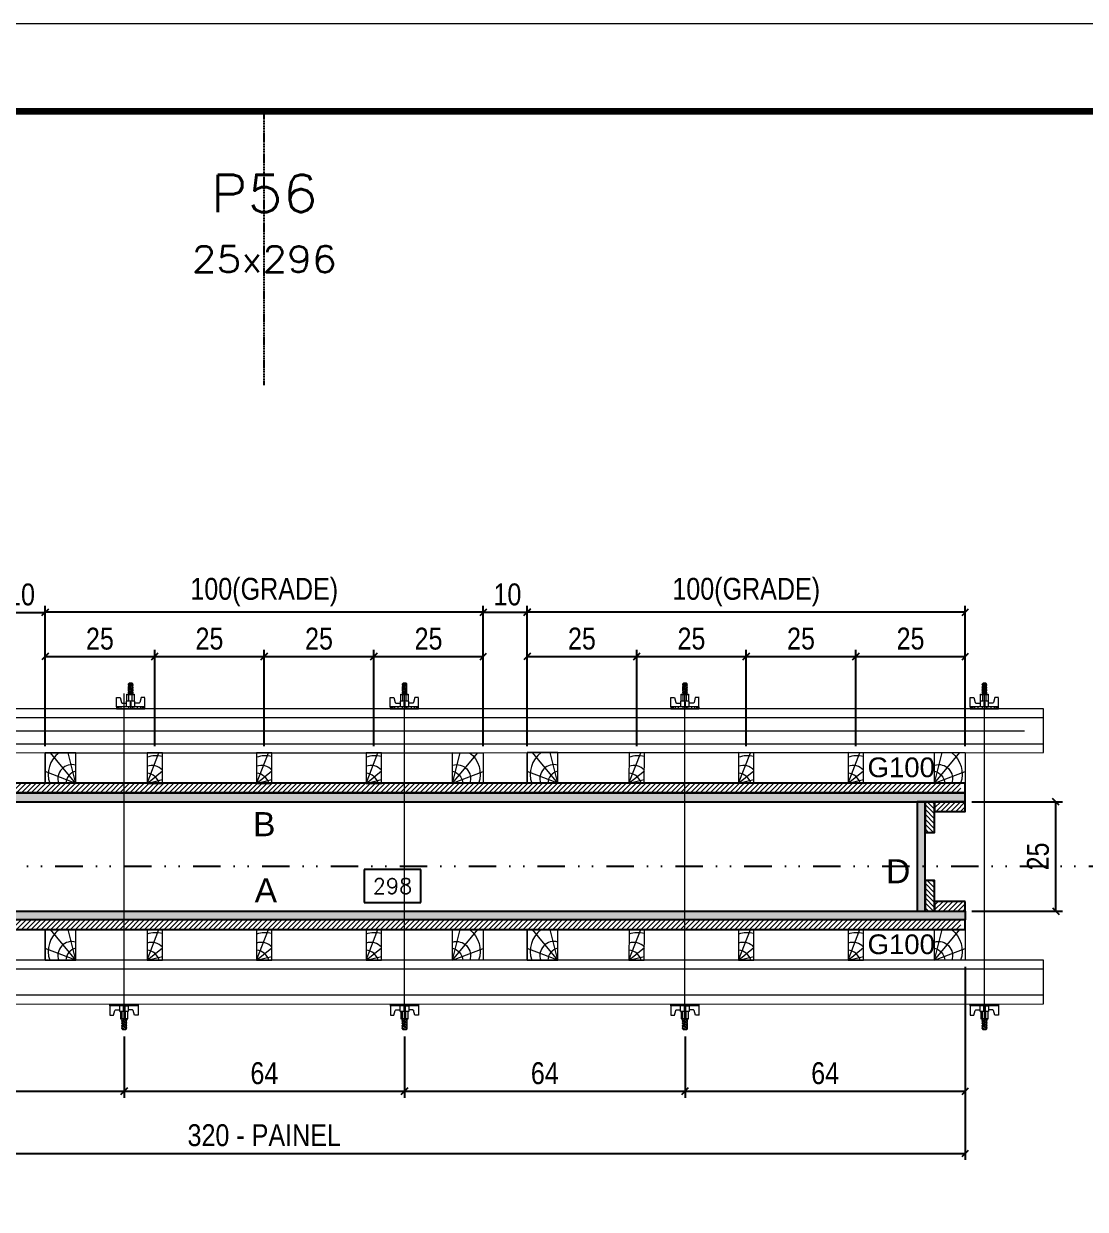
# Model space of a CAD drawing. Header units: millimetres. Extents: x 13777 to 27878, y -21631 to 6985.
# Drawn here: x 16356 to 16840, y 5295 to 5836 of the extents above; entities that cross this region are included whole.
import ezdxf
from ezdxf.enums import TextEntityAlignment as Align

# ---------------------------------------------------------------- set-up
doc = ezdxf.new("R2010")
doc.units = ezdxf.units.MM
for name, pattern in [('DASHED', [0.75, 0.5, -0.25]), ('DIVIDE2', [0.625, 0.25, -0.125, 0, -0.125, 0, -0.125]), ('HIDDEN', [0.375, 0.25, -0.125])]:
    doc.linetypes.add(name, pattern=pattern)
for name, color, linetype in [('CHAPA', 1, 'Continuous'), ('COTA', 241, 'Continuous'), ('Nível', 160, 'Continuous'), ('SARRAFO', 251, 'Continuous'), ('Texto de Titulo', 7, 'Continuous'), ('Texto Qtd Sarr', 242, 'Continuous'), ('TEXTO_GERAL', 7, 'Continuous')]:
    doc.layers.add(name, color=color, linetype=linetype)
for name, color, linetype, lineweight in [('Folhas', 255, 'Continuous', 9), ('Hachura', 251, 'Continuous', 9), ('Madeira', 126, 'Continuous', 18), ('Perfil Metálico', 224, 'Continuous', 18), ('SARRAFO DE PRESSAO', 251, 'DASHED', 9), ('Texto Seção', 7, 'Continuous', 15)]:
    doc.layers.add(name, color=color, linetype=linetype, lineweight=lineweight)
doc.styles.add('ARIAL', font='arial.ttf')
doc.styles.add('COTA TECNICA 2X', font='techl___.ttf', dxfattribs={"height": 10})
doc.styles.add('ROMANS', font='romans.shx')
doc.styles.add('SANSSERIF', font='sas_____.pfb')
doc.dimstyles.new('SECAO PILAR', dxfattribs={"dimtxt": 10, "dimasz": 3, "dimexe": 3, "dimexo": 3, "dimgap": 3, "dimtad": 1, "dimdec": 1, "dimlfac": 0.5, "dimzin": 12, "dimdsep": 46, "dimtxsty": 'COTA TECNICA 2X', "dimblk1": 'OBLIQUE', "dimblk2": 'OBLIQUE', "dimsah": 1, "dimcen": 0.9, "dimclrd": 256, "dimclre": 256, "dimclrt": 256, "dimadec": 1, "dimazin": 3, "dimtfac": 1, "dimtdec": 1, "dimtmove": 0, "dimatfit": 3, "dimfxl": 1, "dimtolj": 1, "dimtzin": 12, "dimarcsym": 0})
doc.dimstyles.new('SECÇÃO 2', dxfattribs={"dimtxt": 7, "dimasz": 6, "dimexe": 0.18, "dimexo": 2, "dimgap": -4, "dimtad": 3, "dimdec": 1, "dimlfac": 0.5, "dimzin": 12, "dimdsep": 46, "dimtxsty": 'ROMANS', "dimblk": 'ARCHTICK', "dimcen": 0.09, "dimse1": 1, "dimse2": 1, "dimsd1": 1, "dimsd2": 1, "dimclrd": 180, "dimclre": 5, "dimclrt": 1, "dimadec": 0, "dimazin": 3, "dimtfac": 1, "dimtdec": 1, "dimtofl": 0, "dimtmove": 0, "dimatfit": 3, "dimldrblk": 'ARCHTICK', "dimfxl": 1, "dimtolj": 1, "dimtzin": 0, "dimarcsym": 0})

# ---------------------------------------------------------------- blocks, each defined once
blk = doc.blocks.new('9999999999')
at = {"layer": 'Folhas'}
blk.add_lwpolyline([(98138.98, 34190.21), (99623.98, 34190.21), (99623.98, 35240.21), (98138.98, 35240.21)], close=True, dxfattribs=at)
at = {"layer": 'Folhas', "color": 30, "const_width": 3}
blk.add_lwpolyline([(98213.98, 34230.21), (99583.98, 34230.21), (99583.98, 35200.21), (98213.98, 35200.21)], close=True, dxfattribs=at)
blk = doc.blocks.new('*D34')
at = {"layer": 'COTA', "color": 180, "lineweight": -2, "transparency": 16777216}
for p, q in [((16536.94, 5449.9), (16510.94, 5449.9)), ((16510.94, 5449.9), (16510.94, 5434.9)), ((16536.94, 5434.9), (16536.94, 5449.9)), ((16510.94, 5434.9), (16536.94, 5434.9))]:
    blk.add_line(p, q, dxfattribs=at)
at = {"layer": 'Defpoints', "color": 0, "transparency": 16777216}
for p in [(16167.39, 5430.9), (16763.39, 5430.9), (16763.39, 5430.9)]:
    blk.add_point(p, dxfattribs=at)
at = {"layer": 'COTA', "color": 1, "transparency": 16777216, "insert": (16523.94, 5442.4), "char_height": 7, "attachment_point": 5, "style": 'ROMANS'}
blk.add_mtext('\\A1;298', dxfattribs=at)
blk = doc.blocks.new('_ArchTick')
at = {"color": 0, "linetype": 'ByBlock', "const_width": 0.15}
blk.add_lwpolyline([(-0.5, -0.5), (0.5, 0.5)], dxfattribs=at)
blk = doc.blocks.new('_Oblique')
at = {"color": 0, "linetype": 'ByBlock', "lineweight": -2}
blk.add_line((-0.5, -0.5), (0.5, 0.5), dxfattribs=at)
blk = doc.blocks.new('*D35')
at = {"layer": 'COTA', "lineweight": -2, "transparency": 16777216}
for p, q in [((16145.39, 5405.51), (16145.39, 5317.34)), ((16785.39, 5405.55), (16785.39, 5317.34)), ((16145.39, 5320.34), (16785.39, 5320.34))]:
    blk.add_line(p, q, dxfattribs=at)
at = {"layer": 'Defpoints', "color": 0, "transparency": 16777216}
for p in [(16145.39, 5408.51), (16785.39, 5408.55), (16785.39, 5320.34)]:
    blk.add_point(p, dxfattribs=at)
at = {"layer": 'COTA', "lineweight": -2, "transparency": 16777216, "xscale": 3, "yscale": 3, "zscale": 3, "rotation": 180}
blk.add_blockref('_Oblique', (16145.39, 5320.34), dxfattribs=at)
at = {"layer": 'COTA', "lineweight": -2, "transparency": 16777216, "xscale": 3, "yscale": 3, "zscale": 3}
blk.add_blockref('_Oblique', (16785.39, 5320.34), dxfattribs=at)
at = {"layer": 'COTA', "transparency": 16777216, "insert": (16465.39, 5328.56), "char_height": 10, "attachment_point": 5, "style": 'COTA TECNICA 2X'}
blk.add_mtext('\\A1;320 - PAINEL', dxfattribs=at)
blk = doc.blocks.new('*D37')
at = {"layer": 'COTA', "lineweight": -2, "transparency": 16777216}
for p, q in [((16785.39, 5405.5), (16785.39, 5345.76)), ((16657.46, 5373.73), (16657.46, 5345.76)), ((16657.46, 5348.76), (16785.39, 5348.76))]:
    blk.add_line(p, q, dxfattribs=at)
at = {"layer": 'Defpoints', "color": 0, "transparency": 16777216}
for p in [(16785.39, 5408.5), (16657.46, 5376.73), (16785.39, 5348.76)]:
    blk.add_point(p, dxfattribs=at)
at = {"layer": 'COTA', "lineweight": -2, "transparency": 16777216, "xscale": 3, "yscale": 3, "zscale": 3, "rotation": 180}
blk.add_blockref('_Oblique', (16657.46, 5348.76), dxfattribs=at)
at = {"layer": 'COTA', "lineweight": -2, "transparency": 16777216, "xscale": 3, "yscale": 3, "zscale": 3}
blk.add_blockref('_Oblique', (16785.39, 5348.76), dxfattribs=at)
at = {"layer": 'COTA', "transparency": 16777216, "insert": (16721.42, 5356.87), "char_height": 10, "attachment_point": 5, "style": 'COTA TECNICA 2X'}
blk.add_mtext('\\A1;64', dxfattribs=at)
blk = doc.blocks.new('titulo1')
at = {"layer": 'Defpoints', "color": 252, "linetype": 'HIDDEN', "ltscale": 2}
blk.add_line((0, 0), (0, 125), dxfattribs=at)
at = {"layer": 'Defpoints', "style": 'ROMANS', "oblique": 15}
blk.add_attdef('FOLHA', text='', height=10, dxfattribs=at).set_placement((0, 15.58), align=Align.MIDDLE_CENTER)
at = {"layer": 'Texto Qtd Sarr', "color": 3, "style": 'ROMANS', "oblique": 15}
for tag, height, p in [('TITULO', 17, (0, 71.45)), ('SEÇÃO', 12, (0, 41.55))]:
    blk.add_attdef(tag, text='', height=height, dxfattribs=at).set_placement(p, align=Align.MIDDLE_CENTER)
blk = doc.blocks.new('*D55')
at = {"layer": 'COTA', "lineweight": -2, "transparency": 16777216}
for p, q in [((16788.39, 5480.9), (16829.69, 5480.9)), ((16826.69, 5430.9), (16826.69, 5480.9)), ((16788.39, 5430.9), (16829.69, 5430.9))]:
    blk.add_line(p, q, dxfattribs=at)
at = {"layer": 'Defpoints', "color": 0, "transparency": 16777216}
for p in [(16785.39, 5480.9), (16826.69, 5480.9), (16785.39, 5430.9)]:
    blk.add_point(p, dxfattribs=at)
at = {"layer": 'COTA', "lineweight": -2, "transparency": 16777216, "xscale": 3, "yscale": 3, "zscale": 3}
for p, rotation in [((16826.69, 5480.9), 90), ((16826.69, 5430.9), 270)]:
    blk.add_blockref('_Oblique', p, dxfattribs=dict(at, rotation=rotation))
at = {"layer": 'COTA', "transparency": 16777216, "insert": (16818.58, 5455.9), "char_height": 10, "attachment_point": 5, "rotation": 90, "style": 'COTA TECNICA 2X'}
blk.add_mtext('\\A1;25', dxfattribs=at)
blk = doc.blocks.new('C')
at = {"layer": 'Hachura', "color": 0}
for p, q in [((0, 3.22), (0, -3.22)), ((0.45, 3.22), (0, 3.22)), ((0.46, 3.16), (0, 3.16)), ((0.46, 3.05), (0, 3.05)), ((0.46, 2.88), (0, 2.88)), ((0, 2.75), (0, -1.16)), ((0.45, -3.23), (0.45, 3.22)), ((0.45, 3.22), (2.58, 3.22)), ((2.58, 3.22), (2.58, 2.39)), ((0.46, 2.65), (0, 2.65)), ((0.46, 2.23), (0, 2.23)), ((0.46, 1.51), (0, 1.51)), ((0.39, 0.49), (0.17, 0.49)), ((1.74, 0.97), (0.45, 0.97)), ((1.45, 0.1), (0.45, 0.1)), ((1.35, 1.94), (1.35, 0.96)), ((2.58, 2.39), (1.47, 2.09)), ((1.74, -0.97), (1.74, 0.97)), ((1.74, 0.97), (1.74, 0.84)), ((1.74, 0.97), (1.74, 0.84)), ((1.74, 0.84), (3.35, 0.84)), ((3.35, 0.45), (1.74, 0.45)), ((3.32, 0.84), (3.32, -0.84)), ((3.35, 0.84), (3.35, -0.84)), ((3.68, 0.45), (3.35, 0.45)), ((3.84, -0.52), (3.35, 0.45)), ((3.35, 0.06), (3.67, -0.57)), ((3.68, 0.45), (4.16, -0.52)), ((3.72, 0.5), (4.25, -0.57)), ((4.37, -0.55), (3.83, 0.53)), ((4.15, 0.45), (3.93, 0.45)), ((4.42, -0.52), (3.93, 0.45)), ((4.15, 0.45), (4.26, 0.45)), ((4.26, 0.45), (4.74, -0.52)), ((4.3, 0.5), (4.83, -0.57)), ((4.95, -0.55), (4.41, 0.53)), ((4.51, 0.45), (4.84, 0.45)), ((5, -0.52), (4.51, 0.45)), ((4.84, 0.45), (5.32, -0.52)), ((4.88, 0.5), (5.41, -0.57)), ((5.53, -0.55), (4.99, 0.53)), ((5.58, -0.52), (5.09, 0.45)), ((5.42, 0.45), (5.09, 0.45)), ((5.58, -0.52), (5.09, 0.45)), ((5.42, 0.45), (5.74, -0.19)), ((5.46, 0.5), (5.74, -0.07)), ((5.74, 0.19), (5.57, 0.53)), ((5.74, 0.32), (5.68, 0.45)), ((5.68, 0.45), (5.74, 0.45)), ((5.74, 0.45), (5.9, 0.29)), ((5.74, 0.45), (5.74, -0.52)), ((5.9, -0.36), (5.9, 0.29)), ((0.45, 0), (0, 0)), ((0.46, -1.52), (0, -1.52)), ((0.46, -2.23), (0, -2.23)), ((0.46, -2.65), (0, -2.65)), ((0.08, -0.48), (0.29, -0.48)), ((0.29, -0.48), (0.4, -0.48)), ((0.45, 0), (0.45, -0.97)), ((0.45, -0.16), (1.45, -0.16)), ((0.45, -0.65), (0.45, -0.32)), ((0.45, -3.23), (0.45, -0.65)), ((0.45, -0.97), (1.74, -0.97)), ((1.35, -1.94), (1.35, -0.97)), ((2.58, -2.39), (1.47, -2.1)), ((3.35, -0.32), (1.74, -0.32)), ((3.35, -0.84), (1.74, -0.84)), ((2.58, -3.23), (2.58, -2.39)), ((3.35, -0.07), (3.58, -0.52)), ((3.35, -0.52), (3.58, -0.52)), ((3.84, -0.52), (4.16, -0.52)), ((4.42, -0.52), (4.74, -0.52)), ((4.63, -0.52), (4.74, -0.52)), ((5, -0.52), (5.32, -0.52)), ((5.58, -0.52), (5.74, -0.52)), ((5.74, -0.52), (5.9, -0.36)), ((5.74, -0.52), (5.74, -0.52)), ((0.46, -2.88), (0, -2.88)), ((0.46, -3.05), (0, -3.05)), ((0.46, -3.16), (0, -3.16)), ((0, -3.22), (2.57, -3.22))]:
    blk.add_line(p, q, dxfattribs=at)
for centre, radius, start, end in [((1.52, 1.94), 0.161, 104.7436, 180), ((1.44, -0.03), 0.129, 272.695, 87.305), ((3.81, 0.39), 0.143, 25.5688, 154.4312), ((4.39, 0.39), 0.143, 25.5688, 154.4312), ((4.97, 0.39), 0.143, 25.5688, 154.4312), ((5.55, 0.39), 0.143, 25.5688, 154.4312), ((0.17, -0.37), 0.174, 221.744, 317.8592), ((1.52, -1.94), 0.161, 180, 255.2564), ((3.71, -0.4), 0.174, 222.1408, 318.256), ((4.29, -0.4), 0.174, 222.1408, 318.256), ((4.87, -0.4), 0.174, 222.1408, 318.256), ((5.45, -0.4), 0.174, 222.1408, 318.256), ((5.61, -0.4), 0.174, 317.8592, 318.256)]:
    blk.add_arc(centre, radius, start, end, dxfattribs=at)
blk = doc.blocks.new('*D56')
at = {"layer": 'COTA', "lineweight": -2, "transparency": 16777216}
for p, q in [((16273.46, 5373.73), (16273.46, 5345.76)), ((16401.46, 5373.73), (16401.46, 5345.76)), ((16273.46, 5348.76), (16401.46, 5348.76))]:
    blk.add_line(p, q, dxfattribs=at)
at = {"layer": 'Defpoints', "color": 0, "transparency": 16777216}
for p in [(16273.46, 5376.73), (16401.46, 5376.73), (16401.46, 5348.76)]:
    blk.add_point(p, dxfattribs=at)
at = {"layer": 'COTA', "lineweight": -2, "transparency": 16777216, "xscale": 3, "yscale": 3, "zscale": 3, "rotation": 180}
blk.add_blockref('_Oblique', (16273.46, 5348.76), dxfattribs=at)
at = {"layer": 'COTA', "lineweight": -2, "transparency": 16777216, "xscale": 3, "yscale": 3, "zscale": 3}
blk.add_blockref('_Oblique', (16401.46, 5348.76), dxfattribs=at)
at = {"layer": 'COTA', "transparency": 16777216, "insert": (16337.46, 5356.87), "char_height": 10, "attachment_point": 5, "style": 'COTA TECNICA 2X'}
blk.add_mtext('\\A1;64', dxfattribs=at)
blk = doc.blocks.new('PONTALETE')
at = {"layer": 'Madeira'}
for q in [(2.71, 7), (7, 5.76), (7, 1.74)]:
    blk.add_line((0, 0), q, dxfattribs=at)
blk.add_lwpolyline([(0, 0), (7, 0), (7, 7), (0, 7)], close=True, dxfattribs=at)
for centre, radius, start, end in [((2.04, 0.06), 6.23, 37.2818, 109.0913), ((1.09, 0.9), 3.19, 343.603, 109.9847), ((-0.21, -0.78), 3.09, 14.6322, 86.0383)]:
    blk.add_arc(centre, radius, start, end, dxfattribs=at)
blk = doc.blocks.new('MEIO PONTALETE')
at = {"layer": 'Madeira'}
for q in [(2.71, 7), (3.5, 2.88), (3.5, 0.87)]:
    blk.add_line((0, 0), q, dxfattribs=at)
blk.add_lwpolyline([(0, 0), (3.5, 0), (3.5, 7), (0, 7)], close=True, dxfattribs=at)
for centre, radius, start, end in [((2.04, 0.06), 6.23, 76.4499, 109.0913), ((1.09, 0.9), 3.19, 40.9063, 109.9847), ((-0.21, -0.78), 3.09, 14.6322, 86.0383)]:
    blk.add_arc(centre, radius, start, end, dxfattribs=at)
blk = doc.blocks.new('*D43')
at = {"layer": 'COTA', "lineweight": -2, "transparency": 16777216}
for p, q in [((16345.36, 5506.2), (16345.36, 5570.37)), ((16345.36, 5567.37), (16365.39, 5567.37)), ((16365.39, 5506.3), (16365.39, 5570.37))]:
    blk.add_line(p, q, dxfattribs=at)
at = {"layer": 'Defpoints', "color": 0, "transparency": 16777216}
for p in [(16365.39, 5567.37), (16345.36, 5503.2), (16365.39, 5503.3)]:
    blk.add_point(p, dxfattribs=at)
at = {"layer": 'COTA', "lineweight": -2, "transparency": 16777216, "xscale": 3, "yscale": 3, "zscale": 3, "rotation": 180}
blk.add_blockref('_Oblique', (16345.36, 5567.37), dxfattribs=at)
at = {"layer": 'COTA', "lineweight": -2, "transparency": 16777216, "xscale": 3, "yscale": 3, "zscale": 3}
blk.add_blockref('_Oblique', (16365.39, 5567.37), dxfattribs=at)
at = {"layer": 'COTA', "transparency": 16777216, "insert": (16354.38, 5575.47), "char_height": 10, "attachment_point": 5, "style": 'COTA TECNICA 2X'}
blk.add_mtext('\\A1;10', dxfattribs=at)
blk = doc.blocks.new('*D44')
at = {"layer": 'COTA', "lineweight": -2, "transparency": 16777216}
for p, q in [((16365.39, 5506.26), (16365.39, 5550.19)), ((16415.39, 5506.25), (16415.39, 5550.19)), ((16365.39, 5547.19), (16415.39, 5547.19))]:
    blk.add_line(p, q, dxfattribs=at)
at = {"layer": 'Defpoints', "color": 0, "transparency": 16777216}
for p in [(16415.39, 5547.19), (16365.39, 5503.26), (16415.39, 5503.25)]:
    blk.add_point(p, dxfattribs=at)
at = {"layer": 'COTA', "lineweight": -2, "transparency": 16777216, "xscale": 3, "yscale": 3, "zscale": 3, "rotation": 180}
blk.add_blockref('_Oblique', (16365.39, 5547.19), dxfattribs=at)
at = {"layer": 'COTA', "lineweight": -2, "transparency": 16777216, "xscale": 3, "yscale": 3, "zscale": 3}
blk.add_blockref('_Oblique', (16415.39, 5547.19), dxfattribs=at)
at = {"layer": 'COTA', "transparency": 16777216, "insert": (16390.39, 5555.3), "char_height": 10, "attachment_point": 5, "style": 'COTA TECNICA 2X'}
blk.add_mtext('\\A1;25', dxfattribs=at)
blk = doc.blocks.new('*D45')
at = {"layer": 'COTA', "lineweight": -2, "transparency": 16777216}
for p, q in [((16365.39, 5506.26), (16365.39, 5570.38)), ((16565.38, 5567.38), (16365.39, 5567.38)), ((16565.38, 5506.24), (16565.38, 5570.38))]:
    blk.add_line(p, q, dxfattribs=at)
at = {"layer": 'Defpoints', "color": 0, "transparency": 16777216}
for p in [(16365.39, 5567.38), (16365.39, 5503.26), (16565.38, 5503.24)]:
    blk.add_point(p, dxfattribs=at)
at = {"layer": 'COTA', "lineweight": -2, "transparency": 16777216, "xscale": 3, "yscale": 3, "zscale": 3, "rotation": 180}
blk.add_blockref('_Oblique', (16365.39, 5567.38), dxfattribs=at)
at = {"layer": 'COTA', "lineweight": -2, "transparency": 16777216, "xscale": 3, "yscale": 3, "zscale": 3}
blk.add_blockref('_Oblique', (16565.38, 5567.38), dxfattribs=at)
at = {"layer": 'COTA', "transparency": 16777216, "insert": (16465.39, 5576.6), "char_height": 10, "attachment_point": 5, "style": 'COTA TECNICA 2X'}
blk.add_mtext('\\A1;100(GRADE)', dxfattribs=at)
blk = doc.blocks.new('*D46')
at = {"layer": 'COTA', "lineweight": -2, "transparency": 16777216}
for p, q in [((16415.39, 5506.25), (16415.39, 5550.19)), ((16465.39, 5506.25), (16465.39, 5550.19)), ((16415.39, 5547.19), (16465.39, 5547.19))]:
    blk.add_line(p, q, dxfattribs=at)
at = {"layer": 'Defpoints', "color": 0, "transparency": 16777216}
for p in [(16465.39, 5547.19), (16415.39, 5503.25), (16465.39, 5503.25)]:
    blk.add_point(p, dxfattribs=at)
at = {"layer": 'COTA', "lineweight": -2, "transparency": 16777216, "xscale": 3, "yscale": 3, "zscale": 3, "rotation": 180}
blk.add_blockref('_Oblique', (16415.39, 5547.19), dxfattribs=at)
at = {"layer": 'COTA', "lineweight": -2, "transparency": 16777216, "xscale": 3, "yscale": 3, "zscale": 3}
blk.add_blockref('_Oblique', (16465.39, 5547.19), dxfattribs=at)
at = {"layer": 'COTA', "transparency": 16777216, "insert": (16440.39, 5555.3), "char_height": 10, "attachment_point": 5, "style": 'COTA TECNICA 2X'}
blk.add_mtext('\\A1;25', dxfattribs=at)
blk = doc.blocks.new('*D47')
at = {"layer": 'COTA', "lineweight": -2, "transparency": 16777216}
for p, q in [((16465.39, 5506.25), (16465.39, 5550.19)), ((16515.39, 5506.25), (16515.39, 5550.19)), ((16465.39, 5547.19), (16515.39, 5547.19))]:
    blk.add_line(p, q, dxfattribs=at)
at = {"layer": 'Defpoints', "color": 0, "transparency": 16777216}
for p in [(16515.39, 5547.19), (16465.39, 5503.25), (16515.39, 5503.25)]:
    blk.add_point(p, dxfattribs=at)
at = {"layer": 'COTA', "lineweight": -2, "transparency": 16777216, "xscale": 3, "yscale": 3, "zscale": 3, "rotation": 180}
blk.add_blockref('_Oblique', (16465.39, 5547.19), dxfattribs=at)
at = {"layer": 'COTA', "lineweight": -2, "transparency": 16777216, "xscale": 3, "yscale": 3, "zscale": 3}
blk.add_blockref('_Oblique', (16515.39, 5547.19), dxfattribs=at)
at = {"layer": 'COTA', "transparency": 16777216, "insert": (16490.39, 5555.3), "char_height": 10, "attachment_point": 5, "style": 'COTA TECNICA 2X'}
blk.add_mtext('\\A1;25', dxfattribs=at)
blk = doc.blocks.new('*D48')
at = {"layer": 'COTA', "lineweight": -2, "transparency": 16777216}
for p, q in [((16515.39, 5506.25), (16515.39, 5550.19)), ((16565.38, 5506.25), (16565.38, 5550.19)), ((16515.39, 5547.19), (16565.38, 5547.19))]:
    blk.add_line(p, q, dxfattribs=at)
at = {"layer": 'Defpoints', "color": 0, "transparency": 16777216}
for p in [(16565.38, 5547.19), (16515.39, 5503.25), (16565.38, 5503.25)]:
    blk.add_point(p, dxfattribs=at)
at = {"layer": 'COTA', "lineweight": -2, "transparency": 16777216, "xscale": 3, "yscale": 3, "zscale": 3, "rotation": 180}
blk.add_blockref('_Oblique', (16515.39, 5547.19), dxfattribs=at)
at = {"layer": 'COTA', "lineweight": -2, "transparency": 16777216, "xscale": 3, "yscale": 3, "zscale": 3}
blk.add_blockref('_Oblique', (16565.38, 5547.19), dxfattribs=at)
at = {"layer": 'COTA', "transparency": 16777216, "insert": (16540.39, 5555.3), "char_height": 10, "attachment_point": 5, "style": 'COTA TECNICA 2X'}
blk.add_mtext('\\A1;25', dxfattribs=at)
blk = doc.blocks.new('*D49')
at = {"layer": 'COTA', "lineweight": -2, "transparency": 16777216}
for p, q in [((16565.38, 5506.22), (16565.38, 5570.38)), ((16565.38, 5567.38), (16585.39, 5567.38)), ((16585.39, 5506.26), (16585.39, 5570.38))]:
    blk.add_line(p, q, dxfattribs=at)
at = {"layer": 'Defpoints', "color": 0, "transparency": 16777216}
for p in [(16585.39, 5567.38), (16565.38, 5503.22), (16585.39, 5503.26)]:
    blk.add_point(p, dxfattribs=at)
at = {"layer": 'COTA', "lineweight": -2, "transparency": 16777216, "xscale": 3, "yscale": 3, "zscale": 3, "rotation": 180}
blk.add_blockref('_Oblique', (16565.38, 5567.38), dxfattribs=at)
at = {"layer": 'COTA', "lineweight": -2, "transparency": 16777216, "xscale": 3, "yscale": 3, "zscale": 3}
blk.add_blockref('_Oblique', (16585.39, 5567.38), dxfattribs=at)
at = {"layer": 'COTA', "transparency": 16777216, "insert": (16576.39, 5575.49), "char_height": 10, "attachment_point": 5, "style": 'COTA TECNICA 2X'}
blk.add_mtext('\\A1;10', dxfattribs=at)
blk = doc.blocks.new('*D50')
at = {"layer": 'COTA', "lineweight": -2, "transparency": 16777216}
for p, q in [((16585.39, 5506.28), (16585.39, 5550.21)), ((16635.39, 5506.27), (16635.39, 5550.21)), ((16585.39, 5547.21), (16635.39, 5547.21))]:
    blk.add_line(p, q, dxfattribs=at)
at = {"layer": 'Defpoints', "color": 0, "transparency": 16777216}
for p in [(16635.39, 5547.21), (16585.39, 5503.28), (16635.39, 5503.27)]:
    blk.add_point(p, dxfattribs=at)
at = {"layer": 'COTA', "lineweight": -2, "transparency": 16777216, "xscale": 3, "yscale": 3, "zscale": 3, "rotation": 180}
blk.add_blockref('_Oblique', (16585.39, 5547.21), dxfattribs=at)
at = {"layer": 'COTA', "lineweight": -2, "transparency": 16777216, "xscale": 3, "yscale": 3, "zscale": 3}
blk.add_blockref('_Oblique', (16635.39, 5547.21), dxfattribs=at)
at = {"layer": 'COTA', "transparency": 16777216, "insert": (16610.39, 5555.32), "char_height": 10, "attachment_point": 5, "style": 'COTA TECNICA 2X'}
blk.add_mtext('\\A1;25', dxfattribs=at)
blk = doc.blocks.new('*D51')
at = {"layer": 'COTA', "lineweight": -2, "transparency": 16777216}
for p, q in [((16585.39, 5506.28), (16585.39, 5570.4)), ((16785.39, 5567.4), (16585.39, 5567.4)), ((16785.39, 5506.25), (16785.39, 5570.4))]:
    blk.add_line(p, q, dxfattribs=at)
at = {"layer": 'Defpoints', "color": 0, "transparency": 16777216}
for p in [(16585.39, 5567.4), (16585.39, 5503.28), (16785.39, 5503.25)]:
    blk.add_point(p, dxfattribs=at)
at = {"layer": 'COTA', "lineweight": -2, "transparency": 16777216, "xscale": 3, "yscale": 3, "zscale": 3, "rotation": 180}
blk.add_blockref('_Oblique', (16585.39, 5567.4), dxfattribs=at)
at = {"layer": 'COTA', "lineweight": -2, "transparency": 16777216, "xscale": 3, "yscale": 3, "zscale": 3}
blk.add_blockref('_Oblique', (16785.39, 5567.4), dxfattribs=at)
at = {"layer": 'COTA', "transparency": 16777216, "insert": (16685.39, 5576.62), "char_height": 10, "attachment_point": 5, "style": 'COTA TECNICA 2X'}
blk.add_mtext('\\A1;100(GRADE)', dxfattribs=at)
blk = doc.blocks.new('*D52')
at = {"layer": 'COTA', "lineweight": -2, "transparency": 16777216}
for p, q in [((16635.39, 5506.27), (16635.39, 5550.21)), ((16685.39, 5506.27), (16685.39, 5550.21)), ((16635.39, 5547.21), (16685.39, 5547.21))]:
    blk.add_line(p, q, dxfattribs=at)
at = {"layer": 'Defpoints', "color": 0, "transparency": 16777216}
for p in [(16685.39, 5547.21), (16635.39, 5503.27), (16685.39, 5503.27)]:
    blk.add_point(p, dxfattribs=at)
at = {"layer": 'COTA', "lineweight": -2, "transparency": 16777216, "xscale": 3, "yscale": 3, "zscale": 3, "rotation": 180}
blk.add_blockref('_Oblique', (16635.39, 5547.21), dxfattribs=at)
at = {"layer": 'COTA', "lineweight": -2, "transparency": 16777216, "xscale": 3, "yscale": 3, "zscale": 3}
blk.add_blockref('_Oblique', (16685.39, 5547.21), dxfattribs=at)
at = {"layer": 'COTA', "transparency": 16777216, "insert": (16660.39, 5555.32), "char_height": 10, "attachment_point": 5, "style": 'COTA TECNICA 2X'}
blk.add_mtext('\\A1;25', dxfattribs=at)
blk = doc.blocks.new('*D53')
at = {"layer": 'COTA', "lineweight": -2, "transparency": 16777216}
for p, q in [((16685.39, 5506.27), (16685.39, 5550.21)), ((16735.39, 5506.27), (16735.39, 5550.21)), ((16685.39, 5547.21), (16735.39, 5547.21))]:
    blk.add_line(p, q, dxfattribs=at)
at = {"layer": 'Defpoints', "color": 0, "transparency": 16777216}
for p in [(16735.39, 5547.21), (16685.39, 5503.27), (16735.39, 5503.27)]:
    blk.add_point(p, dxfattribs=at)
at = {"layer": 'COTA', "lineweight": -2, "transparency": 16777216, "xscale": 3, "yscale": 3, "zscale": 3, "rotation": 180}
blk.add_blockref('_Oblique', (16685.39, 5547.21), dxfattribs=at)
at = {"layer": 'COTA', "lineweight": -2, "transparency": 16777216, "xscale": 3, "yscale": 3, "zscale": 3}
blk.add_blockref('_Oblique', (16735.39, 5547.21), dxfattribs=at)
at = {"layer": 'COTA', "transparency": 16777216, "insert": (16710.39, 5555.32), "char_height": 10, "attachment_point": 5, "style": 'COTA TECNICA 2X'}
blk.add_mtext('\\A1;25', dxfattribs=at)
blk = doc.blocks.new('*D54')
at = {"layer": 'COTA', "lineweight": -2, "transparency": 16777216}
for p, q in [((16735.39, 5506.27), (16735.39, 5550.21)), ((16785.39, 5506.27), (16785.39, 5550.21)), ((16735.39, 5547.21), (16785.39, 5547.21))]:
    blk.add_line(p, q, dxfattribs=at)
at = {"layer": 'Defpoints', "color": 0, "transparency": 16777216}
for p in [(16785.39, 5547.21), (16735.39, 5503.27), (16785.39, 5503.27)]:
    blk.add_point(p, dxfattribs=at)
at = {"layer": 'COTA', "lineweight": -2, "transparency": 16777216, "xscale": 3, "yscale": 3, "zscale": 3, "rotation": 180}
blk.add_blockref('_Oblique', (16735.39, 5547.21), dxfattribs=at)
at = {"layer": 'COTA', "lineweight": -2, "transparency": 16777216, "xscale": 3, "yscale": 3, "zscale": 3}
blk.add_blockref('_Oblique', (16785.39, 5547.21), dxfattribs=at)
at = {"layer": 'COTA', "transparency": 16777216, "insert": (16760.39, 5555.32), "char_height": 10, "attachment_point": 5, "style": 'COTA TECNICA 2X'}
blk.add_mtext('\\A1;25', dxfattribs=at)
blk = doc.blocks.new('*D57')
at = {"layer": 'COTA', "lineweight": -2, "transparency": 16777216}
for p, q in [((16401.46, 5373.73), (16401.46, 5345.76)), ((16529.46, 5373.73), (16529.46, 5345.76)), ((16401.46, 5348.76), (16529.46, 5348.76))]:
    blk.add_line(p, q, dxfattribs=at)
at = {"layer": 'Defpoints', "color": 0, "transparency": 16777216}
for p in [(16401.46, 5376.73), (16529.46, 5376.73), (16529.46, 5348.76)]:
    blk.add_point(p, dxfattribs=at)
at = {"layer": 'COTA', "lineweight": -2, "transparency": 16777216, "xscale": 3, "yscale": 3, "zscale": 3, "rotation": 180}
blk.add_blockref('_Oblique', (16401.46, 5348.76), dxfattribs=at)
at = {"layer": 'COTA', "lineweight": -2, "transparency": 16777216, "xscale": 3, "yscale": 3, "zscale": 3}
blk.add_blockref('_Oblique', (16529.46, 5348.76), dxfattribs=at)
at = {"layer": 'COTA', "transparency": 16777216, "insert": (16465.46, 5356.87), "char_height": 10, "attachment_point": 5, "style": 'COTA TECNICA 2X'}
blk.add_mtext('\\A1;64', dxfattribs=at)
blk = doc.blocks.new('*D58')
at = {"layer": 'COTA', "lineweight": -2, "transparency": 16777216}
for p, q in [((16529.46, 5373.73), (16529.46, 5345.76)), ((16657.46, 5373.73), (16657.46, 5345.76)), ((16529.46, 5348.76), (16657.46, 5348.76))]:
    blk.add_line(p, q, dxfattribs=at)
at = {"layer": 'Defpoints', "color": 0, "transparency": 16777216}
for p in [(16529.46, 5376.73), (16657.46, 5376.73), (16657.46, 5348.76)]:
    blk.add_point(p, dxfattribs=at)
at = {"layer": 'COTA', "lineweight": -2, "transparency": 16777216, "xscale": 3, "yscale": 3, "zscale": 3, "rotation": 180}
blk.add_blockref('_Oblique', (16529.46, 5348.76), dxfattribs=at)
at = {"layer": 'COTA', "lineweight": -2, "transparency": 16777216, "xscale": 3, "yscale": 3, "zscale": 3}
blk.add_blockref('_Oblique', (16657.46, 5348.76), dxfattribs=at)
at = {"layer": 'COTA', "transparency": 16777216, "insert": (16593.46, 5356.87), "char_height": 10, "attachment_point": 5, "style": 'COTA TECNICA 2X'}
blk.add_mtext('\\A1;64', dxfattribs=at)

msp = doc.modelspace()

# ---------------------------------------------------------------- hatches: boundary and pattern name
at = {"layer": 'Hachura'}
h = msp.add_hatch(color=256, dxfattribs=at)
h.dxf.hatch_style = 1
h.paths.add_polyline_path([(16785.39, 5480.9), (16785.39, 5484.9), (16145.39, 5484.9), (16145.39, 5480.9)])
h = msp.add_hatch(dxfattribs=at)
h.set_pattern_fill('ANSI31', color=256, scale=0.5, angle=180, style=0)
h.set_pattern_definition([(225, (7023.4358, -17440.108), (1.12253202, -1.12253202), [])])
h.paths.add_polyline_path([(16783.37, 5489.3), (16783.39, 5484.9), (16147.39, 5484.9), (16147.39, 5489.3)])
h = msp.add_hatch(color=256, dxfattribs=at)
h.dxf.hatch_style = 1
h.paths.add_polyline_path([(16763.39, 5430.9), (16766.99, 5430.9), (16766.99, 5480.9), (16763.39, 5480.9)])
h = msp.add_hatch(dxfattribs=at)
h.set_pattern_fill('ANSI31', color=256, scale=0.5, angle=270, style=0)
h.set_pattern_definition([(315, (39662.7958, -4022.0517), (1.12253202, 1.12253202), [])])
h.paths.add_polyline_path([(16771.39, 5466.9), (16766.99, 5466.9), (16766.99, 5480.9), (16771.39, 5480.9)])
h = msp.add_hatch(dxfattribs=at)
h.set_pattern_fill('ANSI31', color=256, scale=0.5, angle=180, style=0)
h.set_pattern_definition([(225, (7647.4358, -17448.508), (1.12253202, -1.12253202), [])])
h.paths.add_polyline_path([(16785.39, 5480.9), (16785.39, 5476.5), (16771.39, 5476.5), (16771.39, 5480.9)])
h = msp.add_hatch(dxfattribs=at)
h.set_pattern_fill('ANSI31', color=256, scale=0.5, angle=270, style=0)
h.set_pattern_definition([(315, (39662.7958, -4058.0517), (1.12253202, 1.12253202), [])])
h.paths.add_polyline_path([(16771.39, 5430.9), (16766.99, 5430.9), (16766.99, 5444.9), (16771.39, 5444.9)])
h = msp.add_hatch(dxfattribs=at)
h.set_pattern_fill('ANSI31', color=256, scale=0.5, angle=180, style=0)
h.set_pattern_definition([(225, (7282.4358, -17460.508), (1.12253202, -1.12253202), [])])
h.paths.add_polyline_path([(16771.39, 5430.9), (16771.39, 5435.3), (16785.39, 5435.3), (16785.39, 5430.9)])
h = msp.add_hatch(color=256, dxfattribs=at)
h.dxf.hatch_style = 1
h.paths.add_polyline_path([(16785.39, 5430.9), (16785.39, 5426.9), (16145.39, 5426.9), (16145.39, 5430.9)])
h = msp.add_hatch(dxfattribs=at)
h.set_pattern_fill('ANSI31', color=256, scale=0.5, angle=180, style=0)
h.set_pattern_definition([(225, (7023.4358, -17502.508), (1.12253202, -1.12253202), [])])
h.paths.add_polyline_path([(16783.37, 5426.9), (16783.39, 5422.5), (16147.39, 5422.5), (16147.39, 5426.9)])

# ---------------------------------------------------------------- linework, layer by layer
at = {"layer": 'CHAPA'}
for points in [[(16785.39, 5480.9), (16785.39, 5484.9), (16145.39, 5484.9), (16145.39, 5480.9)], [(16763.39, 5430.9), (16766.99, 5430.9), (16766.99, 5480.9), (16763.39, 5480.9)], [(16785.39, 5430.9), (16785.39, 5426.9), (16145.39, 5426.9), (16145.39, 5430.9)]]:
    msp.add_lwpolyline(points, close=True, dxfattribs=at)
at = {"layer": 'Hachura'}
for p, q in [((16401.39, 5377.73), (16401.39, 5530.27)), ((16529.39, 5377.73), (16529.39, 5530.27)), ((16657.39, 5377.73), (16657.39, 5530.27)), ((16794.08, 5377.73), (16794.08, 5530.27)), ((16114.9, 5513.3), (16812.42, 5513.32))]:
    msp.add_line(p, q, dxfattribs=at)
at = {"layer": 'Madeira'}
for points in [[(16365.38, 5489.29), (16365.39, 5503.29), (16565.38, 5503.29), (16565.37, 5489.29)], [(16585.38, 5489.3), (16585.39, 5503.3), (16785.39, 5503.3), (16785.37, 5489.3)], [(16365.38, 5408.5), (16365.39, 5422.5), (16565.38, 5422.5), (16565.37, 5408.5)], [(16585.38, 5408.52), (16585.39, 5422.52), (16785.39, 5422.51), (16785.37, 5408.51)]]:
    msp.add_lwpolyline(points, close=True, dxfattribs=at)
at = {"layer": 'Nível', "color": 4, "linetype": 'DIVIDE2', "ltscale": 50}
msp.add_line((16086.97, 5451.44), (21531.15, 5451.44), dxfattribs=at)
at = {"layer": 'Perfil Metálico'}
for p, q in [((16821.11, 5519.24), (16109.67, 5519.24)), ((16821.11, 5507.24), (16109.67, 5507.24)), ((16821.11, 5404.5), (16109.67, 5404.5)), ((16821.11, 5392.5), (16109.67, 5392.5))]:
    msp.add_line(p, q, dxfattribs=at)
for points in [[(16821.11, 5503.3), (16821.11, 5523.3), (16109.67, 5523.24), (16109.67, 5503.24)], [(16109.67, 5408.5), (16109.67, 5388.5), (16821.11, 5388.56), (16821.11, 5408.56)]]:
    msp.add_lwpolyline(points, close=True, dxfattribs=at)
at = {"layer": 'SARRAFO'}
for points in [[(16145.39, 5484.9), (16785.39, 5484.9), (16785.37, 5489.3), (16145.39, 5489.3)], [(16145.39, 5484.9), (16785.39, 5484.9), (16785.37, 5489.3), (16145.39, 5489.3)], [(16766.99, 5480.9), (16766.99, 5466.9), (16771.39, 5466.9), (16771.39, 5480.9)], [(16766.99, 5480.9), (16766.99, 5466.9), (16771.39, 5466.9), (16771.39, 5480.9)], [(16771.39, 5476.5), (16785.39, 5476.5), (16785.39, 5480.9), (16771.39, 5480.9)], [(16771.39, 5476.5), (16785.39, 5476.5), (16785.39, 5480.9), (16771.39, 5480.9)], [(16766.99, 5444.9), (16766.99, 5430.9), (16771.39, 5430.9), (16771.39, 5444.9)], [(16766.99, 5444.9), (16766.99, 5430.9), (16771.39, 5430.9), (16771.39, 5444.9)], [(16785.39, 5435.3), (16771.39, 5435.3), (16771.39, 5430.9), (16785.39, 5430.9)], [(16785.39, 5435.3), (16771.39, 5435.3), (16771.39, 5430.9), (16785.39, 5430.9)], [(16145.39, 5422.5), (16785.39, 5422.5), (16785.37, 5426.9), (16145.39, 5426.9)], [(16145.39, 5422.5), (16785.39, 5422.5), (16785.37, 5426.9), (16145.39, 5426.9)]]:
    msp.add_lwpolyline(points, close=True, dxfattribs=at)

# ---------------------------------------------------------------- block references
at = {"layer": 'Hachura', "linetype": 'Continuous', "yscale": 2, "zscale": 2}
for p, xscale, rotation in [((16404.38, 5523.27), 2, 90.00000000000001), ((16529.38, 5523.27), 2, 90.00000000000001), ((16657.38, 5523.27), 2, 90.00000000000001), ((16794.07, 5523.27), 2, 90.00000000000001), ((16401.39, 5388.53), -2, 90), ((16529.39, 5388.53), -2, 90), ((16657.39, 5388.53), -2, 90), ((16794.08, 5388.53), -2, 90)]:
    msp.add_blockref('C', p, dxfattribs=dict(at, xscale=xscale, rotation=rotation))
at = {"layer": 'Madeira'}
for name, p, xscale, yscale, zscale, rotation in [('PONTALETE', (16379.38, 5489.28), 2, 2, 2, 89.93708930310329), ('MEIO PONTALETE', (16411.88, 5489.29), 1.999999997962732, 1.999999997962732, 1.999999997962732, 359.9370893031033), ('MEIO PONTALETE', (16461.88, 5489.29), 1.999999997962732, 1.999999997962732, 1.999999997962732, 359.9370893031033), ('MEIO PONTALETE', (16511.88, 5489.29), 1.999999997962732, 1.999999997962732, 1.999999997962732, 359.9370893031033), ('PONTALETE', (16551.37, 5489.3), -2, 2, 2, 269.9370893031033), ('PONTALETE', (16599.38, 5489.3), 2, 2, 2, 89.93708930310329), ('MEIO PONTALETE', (16631.88, 5489.3), 1.999999997962732, 1.999999997962732, 1.999999997962732, 359.9370893031033), ('MEIO PONTALETE', (16681.88, 5489.3), 1.999999997962732, 1.999999997962732, 1.999999997962732, 359.9370893031033), ('MEIO PONTALETE', (16731.88, 5489.3), 1.999999997962732, 1.999999997962732, 1.999999997962732, 359.9370893031033), ('PONTALETE', (16771.37, 5489.32), -2, 2, 2, 269.9370893031033), ('PONTALETE', (16379.38, 5408.5), 2, 2, 2, 89.93708930310329), ('MEIO PONTALETE', (16411.88, 5408.5), 1.999999997962732, 1.999999997962732, 1.999999997962732, 359.9370893031033), ('MEIO PONTALETE', (16461.88, 5408.5), 1.999999997962732, 1.999999997962732, 1.999999997962732, 359.9370893031033), ('MEIO PONTALETE', (16511.88, 5408.5), 1.999999997962732, 1.999999997962732, 1.999999997962732, 359.9370893031033), ('PONTALETE', (16551.37, 5408.51), -2, 2, 2, 269.9370893031033), ('PONTALETE', (16599.38, 5408.51), 2, 2, 2, 89.93708930310329), ('MEIO PONTALETE', (16631.88, 5408.52), 1.999999997962732, 1.999999997962732, 1.999999997962732, 359.9370893031033), ('MEIO PONTALETE', (16681.88, 5408.52), 1.999999997962732, 1.999999997962732, 1.999999997962732, 359.9370893031033), ('MEIO PONTALETE', (16731.88, 5408.52), 1.999999997962732, 1.999999997962732, 1.999999997962732, 359.9370893031033), ('PONTALETE', (16771.37, 5408.53), -2, 2, 2, 269.9370893031033)]:
    msp.add_blockref(name, p, dxfattribs=dict(at, xscale=xscale, yscale=yscale, zscale=zscale, rotation=rotation))
at = {"layer": 'SARRAFO DE PRESSAO', "color": 6, "linetype": 'ByBlock'}
msp.add_blockref('9999999999', (-82127.01, -29404.05), dxfattribs=at)
at = {"layer": 'Texto Seção'}
ref = msp.add_blockref('titulo1', (16465.39, 5671.15), dxfattribs=at)
ref.add_attrib('TITULO', 'P56', dxfattribs={"layer": 'Texto de Titulo', "color": 7, "height": 17, "style": 'ROMANS', "width": 1.1}).set_placement((16465.39, 5758.65), align=Align.MIDDLE_CENTER)
ref.add_attrib('SEÇÃO', '25x296', dxfattribs={"layer": 'Texto de Titulo', "color": 7, "height": 12, "style": 'ROMANS', "width": 1.1}).set_placement((16465.39, 5728.65), align=Align.MIDDLE_CENTER)

# ---------------------------------------------------------------- texts
at = {"layer": 'TEXTO_GERAL', "color": 0, "linetype": 'Continuous', "style": 'SANSSERIF'}
for p in [(16740.77, 5496.6), (16740.77, 5415.81)]:
    msp.add_text('G100', height=9, dxfattribs=at).set_placement(p, align=Align.MIDDLE_LEFT)
at = {"layer": 'TEXTO_GERAL', "style": 'ARIAL'}
for s, p in [('B', (16465.39, 5470.65)), ('D', (16754.75, 5449.16)), ('A', (16466.13, 5440.42))]:
    msp.add_text(s, height=11, dxfattribs=at).set_placement(p, align=Align.MIDDLE_CENTER)

# ---------------------------------------------------------------- dimensions: what is measured, and where the dimension line sits
at = {"layer": 'COTA'}
for base, p1, p2, dimstyle, picture, middle in [((16365.39, 5567.37), (16345.36, 5503.2), (16365.39, 5503.3), 'SECAO PILAR', '*D43', (16354.38, 5567.37)), ((16585.39, 5567.38), (16565.38, 5503.22), (16585.39, 5503.26), 'SECAO PILAR', '*D49', (16576.39, 5567.38)), ((16763.39, 5430.9), (16167.39, 5430.9), (16763.39, 5430.9), 'SECÇÃO 2', '*D34', (16523.94, 5430.9))]:
    dim = msp.add_linear_dim(base=base, p1=p1, p2=p2, dimstyle=dimstyle, dxfattribs=at)
    dim.commit()
    dim.dimension.update_dxf_attribs({"geometry": picture, "text_midpoint": middle, "dimtype": 160})
for base, p1, p2, text, picture, middle in [((16365.39, 5567.38), (16565.38, 5503.24), (16365.39, 5503.26), '<>(GRADE)', '*D45', (16465.39, 5576.6)), ((16585.39, 5567.4), (16785.39, 5503.25), (16585.39, 5503.28), '<>(GRADE)', '*D51', (16685.39, 5576.62)), ((16785.39, 5320.34), (16145.39, 5408.51), (16785.39, 5408.55), '<> - PAINEL', '*D35', (16465.39, 5328.56))]:
    dim = msp.add_linear_dim(base=base, p1=p1, p2=p2, text=text, dimstyle='SECAO PILAR', dxfattribs=at)
    dim.commit()
    dim.dimension.update_dxf_attribs({"geometry": picture, "text_midpoint": middle})
for base, p1, p2, picture, middle in [((16415.39, 5547.19), (16365.39, 5503.26), (16415.39, 5503.25), '*D44', (16390.39, 5555.3)), ((16465.39, 5547.19), (16415.39, 5503.25), (16465.39, 5503.25), '*D46', (16440.39, 5555.3)), ((16515.39, 5547.19), (16465.39, 5503.25), (16515.39, 5503.25), '*D47', (16490.39, 5555.3)), ((16565.38, 5547.19), (16515.39, 5503.25), (16565.38, 5503.25), '*D48', (16540.39, 5555.3)), ((16635.39, 5547.21), (16585.39, 5503.28), (16635.39, 5503.27), '*D50', (16610.39, 5555.32)), ((16685.39, 5547.21), (16635.39, 5503.27), (16685.39, 5503.27), '*D52', (16660.39, 5555.32)), ((16735.39, 5547.21), (16685.39, 5503.27), (16735.39, 5503.27), '*D53', (16710.39, 5555.32)), ((16785.39, 5547.21), (16735.39, 5503.27), (16785.39, 5503.27), '*D54', (16760.39, 5555.32)), ((16785.39, 5348.76), (16657.46, 5376.73), (16785.39, 5408.5), '*D37', (16721.42, 5356.87)), ((16401.46, 5348.76), (16273.46, 5376.73), (16401.46, 5376.73), '*D56', (16337.46, 5356.87)), ((16529.46, 5348.76), (16401.46, 5376.73), (16529.46, 5376.73), '*D57', (16465.46, 5356.87)), ((16657.46, 5348.76), (16529.46, 5376.73), (16657.46, 5376.73), '*D58', (16593.46, 5356.87))]:
    dim = msp.add_linear_dim(base=base, p1=p1, p2=p2, dimstyle='SECAO PILAR', dxfattribs=at)
    dim.commit()
    dim.dimension.update_dxf_attribs({"geometry": picture, "text_midpoint": middle})
dim = msp.add_linear_dim(base=(16826.69, 5480.9), p1=(16785.39, 5430.9), p2=(16785.39, 5480.9), angle=90, dimstyle='SECAO PILAR', dxfattribs=at)
dim.commit()
dim.dimension.update_dxf_attribs({"geometry": '*D55', "text_midpoint": (16818.58, 5455.9)})

doc.saveas('drawing.dxf')
